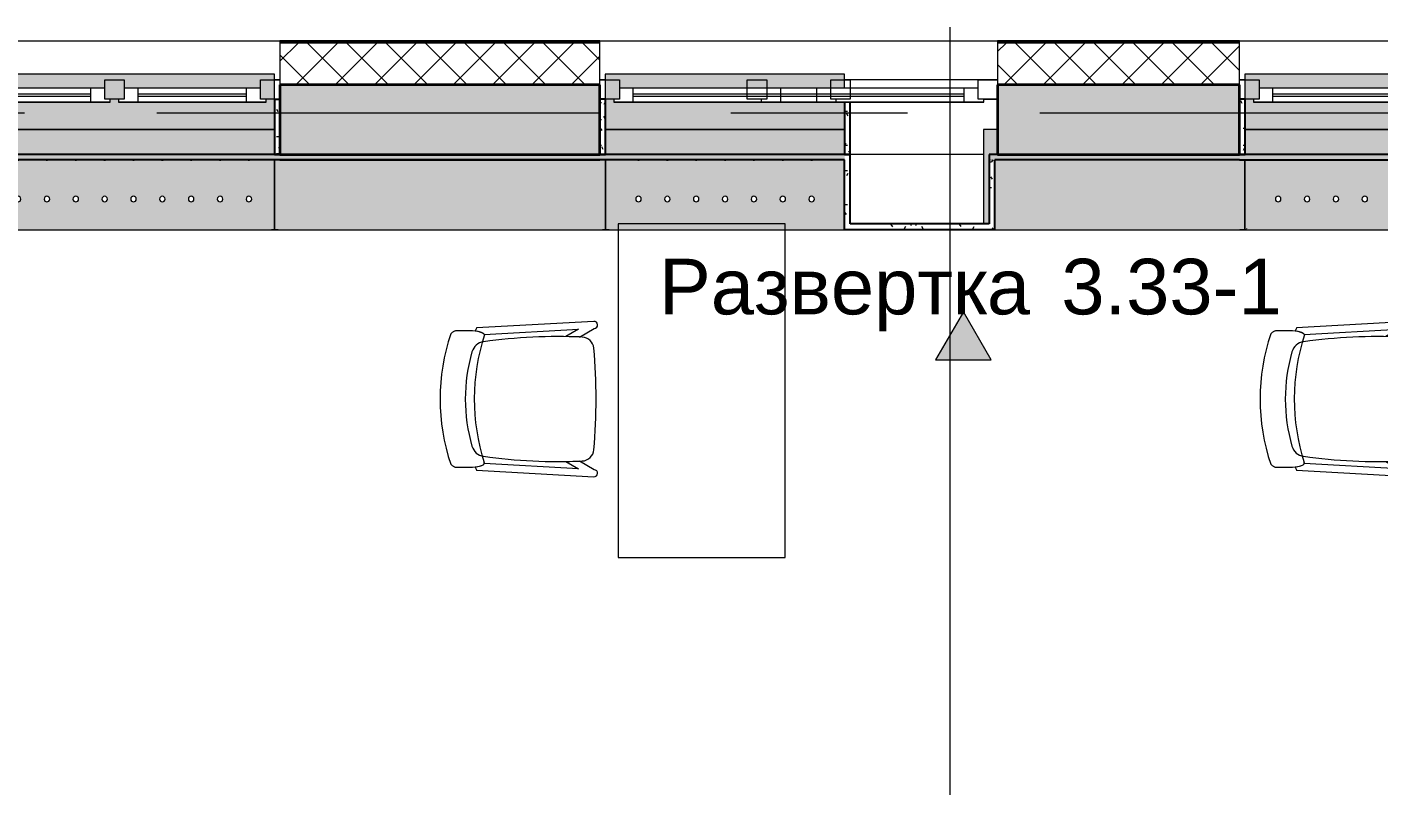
# Model space of a CAD drawing. Header units: millimetres. Extents: x 108096 to 167894, y -1987 to 21700.
# Drawn here: x 112641 to 117501, y 18879 to 21608 of the extents above; entities that cross this region are included whole.
import ezdxf

# ---------------------------------------------------------------- set-up
doc = ezdxf.new("R2010")
doc.units = ezdxf.units.MM
doc.linetypes.add('Осевая', pattern=[3175, 635, -476.25, 1587.5, -476.25])
for name, color, linetype, lineweight in [('A-GLAZ', 7, 'Continuous', 9), ('A-GLAZ-1', 7, 'Continuous', 13), ('A-WALL', 7, 'Continuous', 9), ('G-ANNO-SYMB', 7, 'Continuous', 9), ('I-FURN', 7, 'Continuous', 9), ('I-WALL', 7, 'Continuous', 9), ('Знаки', 7, 'Continuous', 9), ('Оси', 7, 'Continuous', 9), ('Оси-2', 7, 'Осевая', 9)]:
    doc.layers.add(name, color=color, linetype=linetype, lineweight=lineweight)
for name, color, linetype, lineweight, true_color in [('A-WALL-1', 7, 'Continuous', 25, 0x3c3c3c), ('A-WALL-2', 7, 'Continuous', 35, 0x3c3c3c), ('A-WALL-3', 7, 'Continuous', 13, 0x3c3c3c), ('A-WALL-FNSH-1', 7, 'Continuous', 13, 0x3c3c3c), ('A-WALL-FNSH-2', 7, 'Continuous', 9, 0x3c3c3c), ('I-FURN-1', 7, 'Continuous', 9, 0xf0f0f0), ('I-FURN-2', 7, 'Continuous', 9, 0xaaaaaa)]:
    doc.layers.add(name, color=color, linetype=linetype, lineweight=lineweight, true_color=true_color)
doc.styles.add('Arial_1', font='arial.ttf', dxfattribs={"height": 200})
pattern_1 = [(0, (0, 0), (121.92, 30.48), [10.058, -81.382, 10.058, -81.382, -487.68]), (0, (0, 0), (121.92, 30.48), [-182.88, 10.058, -172.822, 10.058, -81.382, -213.36]), (0, (0, 0), (121.92, 30.48), [-457.2, 10.058, -50.902, 10.058, -142.342]), (120, (45.72, 15.24), (-87.356454, 90.345817), [10.058, -81.382, 10.058, -81.382, -487.68]), (120, (45.72, 15.24), (-87.356454, 90.345817), [-182.88, 10.058, -172.822, 10.058, -81.382, -213.36]), (120, (45.72, 15.24), (-87.356454, 90.345817), [-457.2, 10.058, -50.902, 10.058, -142.342]), (240, (60.96, 76.2), (-34.563546, -120.825817), [10.058, -81.382, 10.058, -81.382, -487.68]), (240, (60.96, 76.2), (-34.563546, -120.825817), [-182.88, 10.058, -172.822, 10.058, -81.382, -213.36]), (240, (60.96, 76.2), (-34.563546, -120.825817), [-457.2, 10.058, -50.902, 10.058, -142.342])]

# ---------------------------------------------------------------- blocks, each defined once
blk = doc.blocks.new('120_Окно_СКБ_1Ст - 120_Окно_СКБ_1Ст 900х2500_h_ с форточкой-22877787-План разверток пом_3_33_ Этаж 3')
at = {"layer": 'A-GLAZ'}
for p, q in [((-431, -57), (-450, -57)), ((450, -57), (429, -57)), ((-330, -107), (330, -107)), ((330, -117), (-330, -117))]:
    blk.add_line(p, q, dxfattribs=at)
at = {"layer": 'A-GLAZ-1'}
for p, q in [((-450, -127), (-450, -57)), ((-450, -57), (-380, -57)), ((-380, -57), (-380, -127)), ((380, -87), (-380, -87)), ((-380, -87), (-380, -127)), ((-330, -137), (-330, -87)), ((330, -137), (330, -87)), ((380, -127), (380, -57)), ((380, -57), (450, -57)), ((380, -127), (380, -87)), ((450, -57), (450, -127)), ((-380, -127), (-450, -127)), ((-380, -127), (-400, -127)), ((-400, -127), (-400, -137)), ((-400, -137), (400, -137)), ((400, -137), (-400, -137)), ((450, -127), (380, -127)), ((400, -127), (380, -127)), ((400, -137), (400, -127))]:
    blk.add_line(p, q, dxfattribs=at)
blk = doc.blocks.new('120_Окно_СКБ_1Ст - 120_Окно_СКБ_1Ст 900х2500_h_ с форточкой-22876038-План разверток пом_3_33_ Этаж 3')
at = {"layer": 'A-GLAZ'}
for p, q in [((-431, -57), (-450, -57)), ((450, -57), (429, -57)), ((-330, -107), (330, -107)), ((330, -117), (-330, -117)), ((429, -127), (450, -127))]:
    blk.add_line(p, q, dxfattribs=at)
at = {"layer": 'A-GLAZ-1'}
for p, q in [((-450, -127), (-450, -57)), ((-450, -57), (-380, -57)), ((-380, -57), (-380, -127)), ((380, -87), (-380, -87)), ((-380, -87), (-380, -127)), ((-330, -137), (-330, -87)), ((330, -137), (330, -87)), ((380, -127), (380, -57)), ((380, -57), (450, -57)), ((380, -127), (380, -87)), ((450, -57), (450, -127)), ((-380, -127), (-450, -127)), ((-380, -127), (-400, -127)), ((-400, -127), (-400, -137)), ((-400, -137), (400, -137)), ((400, -137), (-400, -137)), ((450, -127), (380, -127)), ((400, -127), (380, -127)), ((400, -137), (400, -127))]:
    blk.add_line(p, q, dxfattribs=at)
blk = doc.blocks.new('120_Окно_СКБ_2Ст_Фрамуга сверху - 120_Окно_СКБ_2Ст_2300х2500_h_ ДОО-23103760-План разверток пом_3_33_ Этаж 3')
at = {"layer": 'A-GLAZ'}
for p, q in [((-1129, -57), (-1150, -57)), ((1150, -57), (1131, -57)), ((-1030, -107), (470, -107)), ((470, -117), (-1030, -117)), ((640, -107), (1030, -107)), ((1030, -117), (640, -117)), ((1131, -127), (1150, -127))]:
    blk.add_line(p, q, dxfattribs=at)
at = {"layer": 'A-GLAZ-1'}
for p, q in [((-1150, -127), (-1150, -57)), ((-1150, -57), (-1080, -57)), ((-1080, -57), (-1080, -127)), ((520, -87), (-1080, -87)), ((-1080, -87), (-1080, -127)), ((-1030, -137), (-1030, -87)), ((470, -137), (470, -87)), ((520, -127), (520, -57)), ((520, -57), (590, -57)), ((520, -127), (520, -87)), ((590, -57), (590, -127)), ((1080, -87), (590, -87)), ((590, -87), (590, -127)), ((640, -137), (640, -87)), ((1030, -137), (1030, -87)), ((1080, -127), (1080, -57)), ((1080, -57), (1150, -57)), ((1080, -127), (1080, -87)), ((1150, -57), (1150, -127)), ((-1080, -127), (-1150, -127)), ((-1080, -127), (-1100, -127)), ((-1100, -127), (-1100, -137)), ((-1100, -137), (540, -137)), ((540, -137), (-1100, -137)), ((590, -127), (520, -127)), ((540, -127), (520, -127)), ((540, -137), (540, -127)), ((590, -127), (570, -127)), ((570, -127), (570, -137)), ((570, -137), (1100, -137)), ((1100, -137), (570, -137)), ((1150, -127), (1080, -127)), ((1100, -127), (1080, -127)), ((1100, -137), (1100, -127))]:
    blk.add_line(p, q, dxfattribs=at)
blk = doc.blocks.new('Chair_1 noor 78578 - 1_4-25422005-План разверток пом_3_33_ Этаж 3')
at = {"layer": 'I-FURN'}
for p, q in [((-130.5, 405.7), (-130.5, 344.8)), ((359.1, 344.8), (359.1, 405.7)), ((-141.2, 329.7), (-165.1, -92)), ((-136.5, -37.1), (-117.3, 302)), ((345.9, 302), (365.1, -37.1)), ((393.7, -92), (369.8, 329.7)), ((-110.2, 8.6), (-136.5, -37.1)), ((365.1, -37.1), (338.8, 8.6)), ((-139.7, -93.5), (-108.8, -39.9)), ((337.4, -39.9), (368.3, -93.5))]:
    blk.add_line(p, q, dxfattribs=at)
for centre, radius, start, end in [((114.3, -271.9), 732.8, 71.3174, 108.6833), ((-37.4, 344.8), 93.1, 180, 204.9864), ((-41.4, 297.5), 50.8, 106.1735, 171.9659), ((114.3, -239.2), 609.6, 73.8265, 106.1735), ((270, 297.5), 50.8, 8.0341, 73.8265), ((266, 344.8), 93.1, 334.477, 360), ((114.3, -279.3), 660.4, 111.7, 112.7563), ((-37.4, 344.8), 93.1, 186.4785, 204.9864), ((-116, 308.2), 6.35, 204.9864, 258.4091), ((-116, 308.2), 6.35, 204.9864, 287.8276), ((114.3, -408), 746, 71.9445, 107.8276), ((1798.9, 37.7), 1909.3, 171.9659, 182.6261), ((-1570.3, 37.7), 1909.3, 357.3739, 8.0341), ((344.3, 307.4), 6.35, 281.4186, 334.477), ((344.6, 308.2), 6.35, 281.5909, 335.0136), ((266, 344.8), 93.1, 335.0136, 353.5215), ((114.3, -279.3), 660.4, 67.2437, 68.3), ((1798.9, 37.7), 1909.3, 180.8761, 182.3307), ((-1570.3, 37.7), 1909.3, 357.6693, 359.1239), ((-152.4, -92.7), 12.7, 176.75, 356.75), ((-64, -47.7), 44.5, 182.6261, 265.0912), ((114.8, 2033.8), 2133.6, 265.0912, 274.9044), ((292.6, -47.7), 44.4, 275.9396, 357.3739), ((381, -92.7), 12.7, 183.25, 3.25)]:
    blk.add_arc(centre, radius, start, end, dxfattribs=at)
for points in [[(-120.4, 422.3), (-122, 420.8), (-124.7, 417.8), (-127.8, 413.5), (-129.8, 409.4), (-130.4, 406.9), (-130.5, 405.7)], [(359.1, 405.7), (359, 406.9), (358.4, 409.4), (356.4, 413.5), (353.3, 417.8), (350.6, 420.8), (349, 422.3)]]:
    blk.add_open_spline(points, degree=3, dxfattribs=at)
blk = doc.blocks.new('Стол базовый прямоугольный - 1_2-V1-План разверток пом_3_33_ Этаж 3')
at = {"layer": 'I-FURN-1'}
for p, q in [((600, 300), (-600, 300)), ((-600, 300), (-600, -300)), ((600, -300), (600, 300)), ((-600, -300), (600, -300))]:
    blk.add_line(p, q, dxfattribs=at)
blk = doc.blocks.new('120_Окно_СКБ_1Ст - 120_Окно_СКБ_1Ст 900х2500_h_ с форточкой-V5-План разверток пом_3_33_ Этаж 3')
at = {"layer": 'A-GLAZ'}
for p, q in [((450, -57), (-101, -57)), ((-330, -107), (330, -107)), ((330, -117), (-330, -117)), ((400, -127), (450, -127))]:
    blk.add_line(p, q, dxfattribs=at)
at = {"layer": 'A-GLAZ-1'}
for p, q in [((-450, -127), (-450, -57)), ((-450, -57), (-380, -57)), ((-380, -57), (-380, -127)), ((380, -87), (-380, -87)), ((-380, -87), (-380, -127)), ((-330, -137), (-330, -87)), ((330, -137), (330, -87)), ((380, -127), (380, -57)), ((380, -57), (450, -57)), ((380, -127), (380, -87)), ((450, -57), (450, -127)), ((-380, -127), (-450, -127)), ((-380, -127), (-400, -127)), ((-400, -127), (-400, -137)), ((-400, -137), (400, -137)), ((400, -137), (-400, -137)), ((450, -127), (380, -127)), ((400, -127), (380, -127)), ((400, -137), (400, -127))]:
    blk.add_line(p, q, dxfattribs=at)
blk = doc.blocks.new('Зашивка радиатора_ с перфорацией М7_1 - Зашивка радиатора_ с перфорацией М7_1-31137119-План разверток пом_3_33_ Этаж 3')
at = {"layer": 'Знаки'}
h = blk.add_hatch(color=256, dxfattribs=at)
h.paths.add_polyline_path([(-370, 180), (1889, 180), (1890, 380), (-370, 380), (-370, 279)])
h.paths.add_polyline_path([(295.8, 279), (-341, 279), (-341, 289), (-321, 289), (-321, 329), (1279, 329), (1279, 289), (1299, 289), (1299, 279), (463.7, 279)])
h.paths.add_polyline_path([(1471, 279), (1329, 279), (1329, 289), (1349, 289), (1349, 329), (1839, 329), (1839, 289), (1859, 289), (1859, 279), (1638.9, 279)])
h = blk.add_hatch(color=256, dxfattribs=at)
h.paths.add_polyline_path([(-370, -179.9), (1890, -179.9), (1890, 71), (-370, 71), (-370, -154.6)])
h.paths.add_polyline_path([(863.7, -79.6), (858.8, -78.3), (855.1, -74.6), (853.8, -69.6), (855.1, -64.6), (858.8, -61), (863.7, -59.6), (868.8, -61), (872.4, -64.6), (873.8, -69.6), (872.4, -74.6), (868.8, -78.3), (866.3, -79.3)])
h.paths.add_polyline_path([(967.5, -79.6), (962.5, -78.3), (958.8, -74.6), (957.5, -69.6), (958.8, -64.6), (962.5, -61), (967.5, -59.6), (972.5, -61), (976.2, -64.6), (977.5, -69.6), (976.2, -74.6), (972.5, -78.3), (970.1, -79.3)])
h.paths.add_polyline_path([(241.3, -79.6), (236.3, -78.3), (232.6, -74.6), (231.3, -69.6), (232.6, -64.6), (236.3, -61), (241.3, -59.6), (246.3, -61), (249.9, -64.6), (251.3, -69.6), (249.9, -74.6), (246.3, -78.3), (243.8, -79.3)])
h.paths.add_polyline_path([(760, -79.6), (755, -78.3), (751.3, -74.6), (750, -69.6), (751.3, -64.6), (755, -61), (760, -59.6), (765, -61), (768.7, -64.6), (770, -69.6), (768.7, -74.6), (765, -78.3), (762.6, -79.3)])
h.paths.add_polyline_path([(33.8, -79.6), (28.8, -78.3), (25.1, -74.6), (23.8, -69.6), (25.1, -64.6), (28.8, -61), (33.8, -59.6), (38.8, -61), (42.4, -64.6), (43.8, -69.6), (42.4, -74.6), (38.8, -78.3), (36.3, -79.3)])
h.paths.add_polyline_path([(1486.2, -79.6), (1481.3, -78.3), (1477.6, -74.6), (1476.3, -69.6), (1477.6, -64.6), (1481.3, -61), (1486.2, -59.6), (1491.3, -61), (1494.9, -64.6), (1496.3, -69.6), (1494.9, -74.6), (1491.3, -78.3), (1488.8, -79.3)])
h.paths.add_polyline_path([(-173.7, -79.6), (-178.7, -78.3), (-182.4, -74.6), (-183.7, -69.6), (-182.4, -64.6), (-178.7, -61), (-173.7, -59.6), (-168.7, -61), (-165.1, -64.6), (-163.7, -69.6), (-165.1, -74.6), (-168.7, -78.3), (-171.2, -79.3)])
h.paths.add_polyline_path([(1175, -79.6), (1170, -78.3), (1166.3, -74.6), (1165, -69.6), (1166.3, -64.6), (1170, -61), (1175, -59.6), (1180, -61), (1183.7, -64.6), (1185, -69.6), (1183.7, -74.6), (1180, -78.3), (1177.2, -79.4)])
h.paths.add_polyline_path([(1071.2, -79.6), (1066.3, -78.3), (1062.6, -74.6), (1061.3, -69.6), (1062.6, -64.6), (1066.3, -61), (1071.2, -59.6), (1076.3, -61), (1079.9, -64.6), (1081.3, -69.6), (1079.9, -74.6), (1076.3, -78.3), (1073.8, -79.3)])
h.paths.add_polyline_path([(656.2, -79.6), (651.3, -78.3), (647.6, -74.6), (646.3, -69.6), (647.6, -64.6), (651.3, -61), (656.2, -59.6), (661.3, -61), (664.9, -64.6), (666.3, -69.6), (664.9, -74.6), (661.3, -78.3), (658.8, -79.3)])
h.paths.add_polyline_path([(1382.5, -79.6), (1377.5, -78.3), (1373.8, -74.6), (1372.5, -69.6), (1373.8, -64.6), (1377.5, -61), (1382.5, -59.6), (1387.5, -61), (1391.2, -64.6), (1392.5, -69.6), (1391.2, -74.6), (1387.1, -78.5), (1385.1, -79.3)])
h.paths.add_polyline_path([(345, -79.6), (340, -78.3), (336.3, -74.6), (335, -69.6), (336.3, -64.6), (340, -61), (345, -59.6), (350, -61), (353.7, -64.6), (355, -69.6), (353.7, -74.6), (350, -78.3), (347.6, -79.3)])
h.paths.add_polyline_path([(1693.8, -79.6), (1688.8, -78.3), (1685.1, -74.6), (1683.8, -69.6), (1685.1, -64.6), (1688.8, -61), (1693.8, -59.6), (1698.8, -61), (1702.4, -64.6), (1703.8, -69.6), (1702.4, -74.6), (1698.8, -78.3), (1696.3, -79.3)])
h.paths.add_polyline_path([(1590, -79.6), (1585, -78.3), (1581.3, -74.6), (1580, -69.6), (1581.3, -64.6), (1585, -61), (1590, -59.6), (1595, -61), (1598.7, -64.6), (1600, -69.6), (1598.7, -74.6), (1595, -78.3), (1592.6, -79.3)])
h.paths.add_polyline_path([(-70, -79.6), (-75, -78.3), (-78.7, -74.6), (-80, -69.6), (-78.7, -64.6), (-75, -61), (-70, -59.6), (-65, -61), (-61.3, -64.6), (-60, -69.6), (-61.3, -74.6), (-65, -78.3), (-67.4, -79.3)])
h.paths.add_polyline_path([(137.5, -79.6), (132.5, -78.3), (128.8, -74.6), (127.5, -69.6), (128.8, -64.6), (132.5, -61), (137.5, -59.6), (142.5, -61), (146.2, -64.6), (147.5, -69.6), (146.2, -74.6), (142.5, -78.3), (140.1, -79.3)])
h.paths.add_polyline_path([(448.8, -79.6), (443.8, -78.3), (440.1, -74.6), (438.8, -69.6), (440.1, -64.6), (443.8, -61), (448.8, -59.6), (453.8, -61), (457.4, -64.6), (458.8, -69.6), (457.4, -74.6), (453.8, -78.3), (451.3, -79.3)])
h.paths.add_polyline_path([(1278.8, -79.6), (1273.8, -78.3), (1270.1, -74.6), (1268.8, -69.6), (1270.1, -64.6), (1273.8, -61), (1278.8, -59.6), (1283.8, -61), (1287.4, -64.6), (1288.8, -69.6), (1287.4, -74.6), (1283.8, -78.3), (1281.3, -79.3)])
h.paths.add_polyline_path([(-277.5, -79.6), (-282.5, -78.3), (-286.2, -74.6), (-287.5, -69.6), (-286.2, -64.6), (-282.5, -61), (-277.5, -59.6), (-272.5, -61), (-268.8, -64.6), (-267.5, -69.6), (-268.8, -74.6), (-272.5, -78.3), (-274.9, -79.3)])
h.paths.add_polyline_path([(1797.5, -79.6), (1792.5, -78.3), (1788.8, -74.6), (1787.5, -69.6), (1788.8, -64.6), (1792.5, -61), (1797.5, -59.6), (1802.5, -61), (1806.2, -64.6), (1807.5, -69.6), (1806.2, -74.6), (1802.5, -78.3), (1800.1, -79.3)])
h.paths.add_polyline_path([(552.5, -79.6), (547.5, -78.3), (543.8, -74.6), (542.5, -69.6), (543.8, -64.6), (547.6, -60.9), (552.5, -59.6), (557.5, -61), (561.2, -64.6), (562.5, -69.6), (561.2, -74.6), (557.5, -78.3), (555.1, -79.3)])
h.paths.add_polyline_path([(799.5, 91), (1889, 91), (1889, 180), (-370, 180), (-370, 91), (768.1, 91)])
for p, q in [((1890, 380), (-370, 380)), ((-370, 380), (-370, 180)), ((1890, 288.8), (1890, 380)), ((-370, 180), (1889, 180)), ((1889, 180), (-370, 180)), ((-370, 180), (-370, 91)), ((-370, 71), (-370, -179.9)), ((1890, -179.9), (1890, 71)), ((-370, -179.9), (1890, -179.9))]:
    blk.add_line(p, q, dxfattribs=at)
for centre, start, end in [((-277.5, 80.4), 255, 285), ((-173.7, 80.4), 255, 285), ((-70, 80.4), 255, 285), ((33.8, 80.4), 255, 285), ((137.5, 80.4), 255, 285), ((241.3, 80.4), 255, 285), ((345, 80.4), 255, 285), ((448.8, 80.4), 255, 285), ((552.5, 80.4), 255, 285), ((656.2, 80.4), 255, 285), ((760, 80.4), 255, 285), ((863.7, 80.4), 255, 285), ((967.5, 80.4), 255, 285), ((1071.2, 80.4), 255, 285), ((1175, 80.4), 255, 285), ((1278.8, 80.4), 255, 285), ((1382.5, 80.4), 255, 285), ((1486.2, 80.4), 255, 285), ((1590, 80.4), 255, 285), ((1693.8, 80.4), 255, 285), ((1797.5, 80.4), 255, 285), ((-277.5, -69.6), 0, 180), ((-277.5, -69.6), 180, 0), ((-173.7, -69.6), 0, 180), ((-173.7, -69.6), 180, 0), ((-70, -69.6), 0, 180), ((-70, -69.6), 180, 0), ((33.8, -69.6), 0, 180), ((33.8, -69.6), 180, 0), ((137.5, -69.6), 0, 180), ((137.5, -69.6), 180, 0), ((241.3, -69.6), 0, 180), ((241.3, -69.6), 180, 0), ((345, -69.6), 0, 180), ((345, -69.6), 180, 0), ((448.8, -69.6), 0, 180), ((448.8, -69.6), 180, 0), ((552.5, -69.6), 0, 180), ((552.5, -69.6), 180, 0), ((656.2, -69.6), 0, 180), ((656.2, -69.6), 180, 0), ((760, -69.6), 0, 180), ((760, -69.6), 180, 0), ((863.7, -69.6), 0, 180), ((863.7, -69.6), 180, 0), ((967.5, -69.6), 0, 180), ((967.5, -69.6), 180, 0), ((1071.2, -69.6), 0, 180), ((1071.2, -69.6), 180, 0), ((1175, -69.6), 0, 180), ((1175, -69.6), 180, 0), ((1278.8, -69.6), 0, 180), ((1278.8, -69.6), 180, 0), ((1382.5, -69.6), 0, 180), ((1382.5, -69.6), 180, 0), ((1486.2, -69.6), 0, 180), ((1486.2, -69.6), 180, 0), ((1590, -69.6), 0, 180), ((1590, -69.6), 180, 0), ((1693.8, -69.6), 0, 180), ((1693.8, -69.6), 180, 0), ((1797.5, -69.6), 0, 180), ((1797.5, -69.6), 180, 0)]:
    blk.add_arc(centre, 10, start, end, dxfattribs=at)
blk = doc.blocks.new('Зашивка радиатора_ с перфорацией М1_1 - Зашивка радиатора_ с перфорацией М1_1-31131234-План разверток пом_3_33_ Этаж 3')
at = {"layer": 'Знаки'}
blk.add_hatch(color=256, dxfattribs=at).paths.add_polyline_path([(-22.7, 180), (430, 180), (430, 279), (-399, 279), (-399, 289), (-379, 289), (-379, 329), (430, 329), (430, 380), (-430, 380), (-429, 180), (-190.6, 180)])
h = blk.add_hatch(color=256, dxfattribs=at)
h.paths.add_polyline_path([(-383.5, -179.9), (430.2, -179.9), (430, 71), (-430, 71), (-430, -179.9)])
h.paths.add_polyline_path([(312.2, -79.6), (307.3, -78.3), (303.6, -74.6), (302.3, -69.6), (303.6, -64.6), (307.3, -61), (313.1, -59.8), (317.3, -61), (320.9, -64.6), (322.3, -69.6), (320.9, -74.6), (317.3, -78.3), (313.1, -79.5)])
h.paths.add_polyline_path([(104.7, -79.6), (99.8, -78.3), (96.1, -74.6), (94.8, -69.6), (96.1, -64.6), (99.8, -61), (104.7, -59.6), (109.8, -61), (113.4, -64.6), (114.8, -69.6), (113.4, -74.6), (109.8, -78.3), (107.3, -79.3)])
h.paths.add_polyline_path([(-310.3, -79.6), (-315.2, -78.3), (-318.9, -74.6), (-320.2, -69.6), (-318.9, -64.6), (-315.2, -61), (-310.3, -59.6), (-305.2, -61), (-301.6, -64.6), (-300.2, -69.6), (-301.6, -74.6), (-305.2, -78.3), (-307.7, -79.3)])
h.paths.add_polyline_path([(-206.5, -79.6), (-211.5, -78.3), (-215.2, -74.6), (-216.5, -69.6), (-215.2, -64.6), (-211.5, -61), (-206.5, -59.6), (-201.5, -61), (-197.8, -64.6), (-196.5, -69.6), (-197.8, -74.6), (-201.5, -78.3), (-203.9, -79.3)])
h.paths.add_polyline_path([(208.5, -79.6), (203.5, -78.3), (199.8, -74.6), (198.5, -69.6), (199.8, -64.6), (203.5, -61), (208.5, -59.6), (213.5, -61), (217.2, -64.6), (218.5, -69.6), (217.2, -74.6), (213.5, -78.3), (211.1, -79.3)])
h.paths.add_polyline_path([(1, -79.6), (-4, -78.3), (-7.7, -74.6), (-9, -69.6), (-7.7, -64.6), (-4, -61), (1, -59.6), (6, -61), (9.7, -64.6), (11, -69.6), (9.7, -74.6), (6, -78.3), (3.6, -79.3)])
h.paths.add_polyline_path([(-102.8, -79.6), (-107.7, -78.3), (-111.4, -74.6), (-112.7, -69.6), (-111.4, -64.6), (-107.7, -61), (-102.8, -59.6), (-97.7, -61), (-94.1, -64.6), (-92.7, -69.6), (-94.1, -74.6), (-97.7, -78.3), (-100.2, -79.3)])
h.paths.add_polyline_path([(213.5, 91), (430.2, 91), (430.2, 180), (-429, 179.1), (-429, 91), (210.1, 91)])
for p, q in [((430, 380), (-430, 380)), ((-430, 380), (-430, 289)), ((430, 329), (430, 380)), ((430, 180), (430, 279)), ((-429, 180), (430, 180)), ((430.2, 180), (-429, 180)), ((430.2, 91), (430.2, 180)), ((-430, 71), (-430, -179.9)), ((430.2, -179.9), (430.2, 71)), ((-430, -179.9), (-383.5, -179.9)), ((-383.5, -179.9), (216.5, -179.9)), ((216.5, -179.9), (430.2, -179.9))]:
    blk.add_line(p, q, dxfattribs=at)
for centre, start, end in [((-310.3, 80.4), 255, 285), ((-206.5, 80.4), 255, 285), ((-102.8, 80.4), 255, 285), ((1, 80.4), 255, 285), ((104.7, 80.4), 255, 285), ((208.5, 80.4), 255, 285), ((312.2, 80.4), 255, 285), ((-310.3, -69.6), 0, 180), ((-310.3, -69.6), 180, 0), ((-206.5, -69.6), 0, 180), ((-206.5, -69.6), 180, 0), ((-102.8, -69.6), 0, 180), ((-102.8, -69.6), 180, 0), ((1, -69.6), 0, 180), ((1, -69.6), 180, 0), ((104.7, -69.6), 0, 180), ((104.7, -69.6), 180, 0), ((208.5, -69.6), 0, 180), ((208.5, -69.6), 180, 0), ((312.2, -69.6), 0, 180), ((312.2, -69.6), 180, 0)]:
    blk.add_arc(centre, 10, start, end, dxfattribs=at)
blk = doc.blocks.new('Зашивка радиатора_ с перфорацией М1_1 - Зашивка радиатора_ с перфорацией М1_1-V6-План разверток пом_3_33_ Этаж 3')
at = {"layer": 'Знаки'}
h = blk.add_hatch(color=256, dxfattribs=at)
h.paths.add_polyline_path([(27.9, 180), (430, 180), (430, 380), (-430, 380), (-429, 180), (-140, 180)])
h.paths.add_polyline_path([(-399, 279), (-399, 289), (-379, 289), (-379, 329), (381, 329), (381, 289), (401, 289), (401, 279), (-379, 279)])
h = blk.add_hatch(color=256, dxfattribs=at)
h.paths.add_polyline_path([(-430, -179.9), (412.2, -179.9), (412.2, 71), (-430, 71), (-430, -8.5)])
h.paths.add_polyline_path([(-206.5, -79.6), (-211.5, -78.3), (-215.2, -74.6), (-216.5, -69.6), (-215.2, -64.6), (-211.5, -61), (-206.5, -59.6), (-201.5, -61), (-197.8, -64.6), (-196.5, -69.6), (-197.8, -74.6), (-201.5, -78.3), (-203.9, -79.3)])
h.paths.add_polyline_path([(-310.3, -79.6), (-315.2, -78.3), (-318.9, -74.6), (-320.2, -69.6), (-318.9, -64.6), (-315.2, -61), (-310.3, -59.6), (-305.2, -61), (-301.6, -64.6), (-300.2, -69.6), (-301.6, -74.6), (-305.2, -78.3), (-307.9, -79.3)])
h.paths.add_polyline_path([(-102.8, -79.6), (-107.7, -78.3), (-111.4, -74.6), (-112.7, -69.6), (-111.4, -64.6), (-107.7, -61), (-102.8, -59.6), (-97.7, -61), (-94.1, -64.6), (-92.7, -69.6), (-94.1, -74.6), (-98, -78.4), (-100.2, -79.3)])
h.paths.add_polyline_path([(1, -79.6), (-4, -78.3), (-7.7, -74.6), (-9, -69.6), (-7.7, -64.6), (-4, -61), (1, -59.6), (6, -61), (9.7, -64.6), (11, -69.6), (9.7, -74.6), (6, -78.3), (3.6, -79.3)])
h.paths.add_polyline_path([(104.7, -79.6), (99.8, -78.3), (96.1, -74.6), (94.8, -69.6), (96.1, -64.6), (99.8, -61), (104.7, -59.6), (109.8, -61), (113.4, -64.6), (114.8, -69.6), (113.4, -74.6), (109.8, -78.3), (107.3, -79.3)])
h.paths.add_polyline_path([(312.2, -79.6), (307.3, -78.3), (303.6, -74.6), (302.3, -69.6), (303.6, -64.6), (307.3, -61), (312.2, -59.6), (317.3, -61), (320.9, -64.6), (322.3, -69.6), (320.9, -74.6), (317.3, -78.3), (314.8, -79.3)])
h.paths.add_polyline_path([(208.5, -79.6), (203.5, -78.3), (199.8, -74.6), (198.5, -69.6), (199.8, -64.6), (203.5, -61), (208.5, -59.6), (213.5, -61), (217.2, -64.6), (218.5, -69.6), (217.2, -74.6), (213.5, -78.3), (211.1, -79.3)])
h.paths.add_polyline_path([(-98, 91), (412.2, 91), (412.2, 159.9), (430.2, 159.9), (430.2, 180), (-429, 179.1), (-429, 91), (-105.1, 91)])
for p, q in [((430, 380), (-430, 380)), ((-430, 380), (-430, 289)), ((430, 180), (430, 380)), ((-429, 180), (430, 180)), ((430.2, 180), (-429, 180)), ((-430, 71.1), (-430, -179.9)), ((-430, -179.9), (264.6, -179.9)), ((264.6, -179.9), (412.2, -179.9))]:
    blk.add_line(p, q, dxfattribs=at)
for centre, start, end in [((-310.3, 80.4), 255, 285), ((-206.5, 80.4), 255, 285), ((-102.8, 80.4), 255, 285), ((1, 80.4), 255, 285), ((104.7, 80.4), 255, 285), ((208.5, 80.4), 255, 285), ((312.2, 80.4), 255, 285), ((-310.3, -69.6), 0, 180), ((-310.3, -69.6), 180, 0), ((-206.5, -69.6), 0, 180), ((-206.5, -69.6), 180, 0), ((-102.8, -69.6), 0, 180), ((-102.8, -69.6), 180, 0), ((1, -69.6), 0, 180), ((1, -69.6), 180, 0), ((104.7, -69.6), 0, 180), ((104.7, -69.6), 180, 0), ((208.5, -69.6), 0, 180), ((208.5, -69.6), 180, 0), ((312.2, -69.6), 0, 180), ((312.2, -69.6), 180, 0)]:
    blk.add_arc(centre, 10, start, end, dxfattribs=at)
blk = doc.blocks.new('Зашивка без перфорации М3_2_1 - М3_2_2-31135864-План разверток пом_3_33_ Этаж 3')
at = {"layer": 'Знаки'}
blk.add_hatch(color=256, dxfattribs=at).paths.add_polyline_path([(158.4, -179.9), (760.2, -179.9), (760.2, 71), (-430, 71), (-430, -179.9)])
for p, q in [((760.2, 91), (760.2, 180)), ((-430, 71), (-430, -179.9)), ((760.2, -179.9), (760.2, 71)), ((-430, -179.9), (760.2, -179.9))]:
    blk.add_line(p, q, dxfattribs=at)
blk = doc.blocks.new('Зашивка без перфорации М3_2_1 - М3_2_3-31137425-План разверток пом_3_33_ Этаж 3')
at = {"layer": 'Знаки'}
h = blk.add_hatch(color=256, dxfattribs=at)
h.paths.add_polyline_path([(-389, -179.9), (510.2, -179.9), (510.2, 71), (-389, 70), (-389, -179), (-409, -179.9)])
h.paths.add_polyline_path([(-430, -159), (-409, -159), (-409, 91), (-379, 91), (-379, 180), (-430, 180), (-430, -8.5)])
for p, q in [((-379, 180), (-430, 180)), ((-430, 180), (-430, -159)), ((510.2, -179.9), (510.2, 71.1)), ((-430, -179.9), (510.2, -179.9))]:
    blk.add_line(p, q, dxfattribs=at)
blk = doc.blocks.new('Зашивка_ опоясывающая панель - Зашивка_ опоясывающая панель Т2_1-31135794-План разверток пом_3_33_ Этаж 3')
at = {"layer": 'Знаки'}
blk.add_line((-430, 180), (-406, 180), dxfattribs=at)
blk = doc.blocks.new('Зашивка_ опоясывающая панель - Зашивка_ опоясывающая панель Т2_1-V8-План разверток пом_3_33_ Этаж 3')
at = {"layer": 'Знаки'}
for p, q in [((-430, 180), (-406, 180)), ((-430, 173.8), (-430, 175))]:
    blk.add_line(p, q, dxfattribs=at)
blk = doc.blocks.new('Фасад - Марка фасада_Указатель-25386507-План разверток пом_3_33_ Этаж 3')
at = {"layer": 'G-ANNO-SYMB'}
blk.add_hatch(color=256, dxfattribs=at).paths.add_polyline_path([(-1, 0), (0, 1.732), (1, 0), (0, 0)])
for p, q in [((0, 1.732), (-1, 0)), ((1, 0), (0, 1.732)), ((-1, 0), (0, 0)), ((0, 0), (1, 0))]:
    blk.add_line(p, q, dxfattribs=at)

msp = doc.modelspace()

# ---------------------------------------------------------------- hatches: boundary and pattern name
at = {"layer": 'A-WALL'}
h = msp.add_hatch(dxfattribs=at)
h.set_pattern_fill('FP_3', color=256, style=0, pattern_type=2)
h.set_pattern_definition([(45, (0, 0), (-70.71068, 70.71068), []), (135, (0, 0), (-70.71068, -70.71068), [])])
h.paths.add_polyline_path([(121040, 21400), (121506.8, 21400), (121506.8, 21550), (120150.2, 21550), (120150.2, 21400), (120163.7, 21400)])
h.paths.add_polyline_path([(117900.4, 21400), (119250.2, 21400), (119250.2, 21550), (117900.4, 21550)])
h.paths.add_polyline_path([(116805.7, 21400), (117000.4, 21400), (117000.4, 21550), (116130.4, 21550), (116130.4, 21400), (116134.2, 21400)])
h.paths.add_polyline_path([(114700.4, 21400), (114700.4, 21550), (113550, 21550), (113550, 21400), (114119.4, 21400)])
h.paths.add_polyline_path([(111250, 21400), (111250, 21550), (110761.5, 21550), (110761.5, 21400), (111097.3, 21400)])
at = {"layer": 'I-WALL'}
h = msp.add_hatch(dxfattribs=at)
h.set_pattern_fill('FP_2', color=256, style=0, pattern_type=2)
h.set_pattern_definition([(45, (0, 0), (-57.024626, 57.024626), []), (45, (57.025, 0), (-57.024626, 57.024626), [100.806, -20.161, 3.353, -16.808])])
h.paths.add_polyline_path([(120150.2, 21150), (121040, 21150), (121040, 21400), (120150.2, 21400), (120150.2, 21196.7)])
h.paths.add_polyline_path([(119250.2, 21150), (119250.2, 21400), (117900.4, 21400), (117900.4, 21150), (119156.3, 21150)])
h.paths.add_polyline_path([(117000.4, 21150), (117000.4, 21400), (116130.4, 21400), (116130.4, 21150), (116805.7, 21150)])
h.paths.add_polyline_path([(113550, 21150), (114700.4, 21150), (114700.4, 21400), (113550, 21400)])
h.paths.add_polyline_path([(110850, 21150), (111250, 21150), (111250, 21400), (110761.5, 21400), (110761.5, 21150)])
h = msp.add_hatch(dxfattribs=at)
h.set_pattern_fill('FP_8', color=256, style=0, pattern_type=2)
h.set_pattern_definition(pattern_1)
h.paths.add_polyline_path([(113550, 21150), (113550, 21347.8), (113530, 21347.8), (113530, 21150)])
h = msp.add_hatch(dxfattribs=at)
h.set_pattern_fill('FP_8', color=256, style=0, pattern_type=2)
h.set_pattern_definition(pattern_1)
h.paths.add_polyline_path([(114720.4, 21150), (114720.4, 21348), (114700.4, 21348), (114700.4, 21150)])
h = msp.add_hatch(dxfattribs=at)
h.set_pattern_fill('FP_8', color=256, style=0, pattern_type=2)
h.set_pattern_definition(pattern_1)
h.paths.add_polyline_path([(117020.4, 21150), (117020.4, 21348), (117000.4, 21348), (117000.4, 21150)])
h = msp.add_hatch(dxfattribs=at)
h.set_pattern_fill('FP_8', color=256, style=0, pattern_type=2)
h.set_pattern_definition(pattern_1)
h.paths.add_polyline_path([(115600.4, 21150), (115600.4, 21338), (115580.4, 21338), (115580.4, 21150)])
h = msp.add_hatch(dxfattribs=at)
h.set_pattern_fill('FP_8', color=256, style=0, pattern_type=2)
h.set_pattern_definition(pattern_1)
h.paths.add_polyline_path([(115580.4, 21130), (115580.4, 21150), (111070, 21150), (111070, 21130), (115579.4, 21130)])
h = msp.add_hatch(dxfattribs=at)
h.set_pattern_fill('FP_8', color=256, style=0, pattern_type=2)
h.set_pattern_definition(pattern_1)
h.paths.add_polyline_path([(115580.4, 20900), (115600.4, 20900), (115600.4, 21150), (115580.4, 21150), (115580.4, 21050.5)])
h = msp.add_hatch(dxfattribs=at)
h.set_pattern_fill('FP_8', color=256, style=0, pattern_type=2)
h.set_pattern_definition(pattern_1)
h.paths.add_polyline_path([(120130.2, 21130), (120130.2, 21150), (116100.4, 21150), (116100.4, 21130), (120129.2, 21130)])
h = msp.add_hatch(dxfattribs=at)
h.set_pattern_fill('FP_8', color=256, style=0, pattern_type=2)
h.set_pattern_definition(pattern_1)
h.paths.add_polyline_path([(116100.4, 20880), (116120.4, 20880), (116120.4, 21130), (116100.4, 21130), (116100.4, 20900)])
h = msp.add_hatch(dxfattribs=at)
h.set_pattern_fill('FP_8', color=256, style=0, pattern_type=2)
h.set_pattern_definition(pattern_1)
h.paths.add_polyline_path([(116100.4, 20880), (116100.4, 20900), (115580.4, 20900), (115580.4, 20880)])

# ---------------------------------------------------------------- linework, layer by layer
at = {"layer": 'A-WALL'}
for p, q in [((111250, 21558), (113550, 21558)), ((114700.4, 21550), (113550, 21550)), ((114700.4, 21558), (116130.4, 21558)), ((117000.4, 21550), (116130.4, 21550)), ((117000.4, 21558), (117900.4, 21558))]:
    msp.add_line(p, q, dxfattribs=at)
at = {"layer": 'A-WALL-1'}
for p, q in [((113550, 21347.8), (113530, 21347.8)), ((113530, 21347.8), (113530, 21150)), ((113550, 21150), (113550, 21347.8)), ((114720.4, 21348), (114700.4, 21348)), ((114720.4, 21150), (114720.4, 21348)), ((117020.4, 21348), (117000.4, 21348)), ((117020.4, 21150), (117020.4, 21348)), ((115580.4, 21338), (115580.4, 21150)), ((115600.4, 21150), (115600.4, 21338)), ((115600.4, 21150), (111250, 21150)), ((113530, 21150), (113550, 21150)), ((114700.4, 21150), (114700.4, 21150)), ((114700.4, 21150), (114720.4, 21150)), ((115580.4, 21150), (115600.4, 21150)), ((115600.4, 20900), (115600.4, 21150)), ((120150.2, 21150), (116100.4, 21150)), ((116100.4, 21150), (116100.4, 20900)), ((117000.4, 21150), (117000.4, 21150)), ((117000.4, 21150), (117020.4, 21150)), ((115580.4, 21130), (111070, 21130)), ((115580.4, 20880), (115580.4, 21130)), ((116120.4, 20880), (116120.4, 21130)), ((117000.4, 21130), (116120.4, 21130)), ((117000.4, 21130), (120130.2, 21130)), ((115580.4, 20880), (116120.4, 20880)), ((116100.4, 20900), (115600.4, 20900))]:
    msp.add_line(p, q, dxfattribs=at)
at = {"layer": 'A-WALL-2'}
for p, q in [((113550, 21400), (113550, 21150)), ((114700.4, 21400), (113550, 21400)), ((114700.4, 21150), (114700.4, 21400)), ((116130.4, 21400), (116130.4, 21150)), ((117000.4, 21400), (116130.4, 21400)), ((117000.4, 21150), (117000.4, 21400)), ((113550, 21150), (114700.4, 21150)), ((116130.4, 21150), (117000.4, 21150))]:
    msp.add_line(p, q, dxfattribs=at)
at = {"layer": 'A-WALL-3'}
for p, q in [((113550, 21550), (113550, 21400)), ((114700.4, 21400), (114700.4, 21550)), ((116130.4, 21550), (116130.4, 21400)), ((117000.4, 21400), (117000.4, 21550))]:
    msp.add_line(p, q, dxfattribs=at)
at = {"layer": 'A-WALL-FNSH-1'}
for p, q in [((113550, 21553), (113550, 21550)), ((114700.4, 21553), (113550, 21553)), ((114700.4, 21550), (114700.4, 21553)), ((116130.4, 21553), (116130.4, 21550)), ((117000.4, 21553), (116130.4, 21553)), ((117000.4, 21550), (117000.4, 21553)), ((113530, 21347.8), (113529, 21347.8)), ((113529, 21347.8), (113529, 21150)), ((114721.4, 21348), (114720.4, 21348)), ((114721.4, 21150), (114721.4, 21348)), ((117021.4, 21348), (117020.4, 21348)), ((117021.4, 21150), (117021.4, 21348)), ((115579.4, 21338), (115579.4, 21150)), ((113529, 21150), (113530, 21150)), ((114720.4, 21150), (114721.4, 21150)), ((115579.4, 21150), (115580.4, 21150)), ((117020.4, 21150), (117021.4, 21150)), ((113550, 21130), (113550, 21129)), ((113550, 21129), (114700.4, 21129)), ((114700.4, 21129), (114700.4, 21130)), ((115579.4, 21130), (115579.4, 20879)), ((117000.4, 21129), (116120.4, 21129)), ((116121.4, 20879), (116121.4, 21129)), ((117000.4, 21129), (117000.4, 21130)), ((115579.4, 20879), (116121.4, 20879))]:
    msp.add_line(p, q, dxfattribs=at)
at = {"layer": 'A-WALL-FNSH-2'}
for p, q in [((114700.4, 21558), (113550, 21558)), ((113550, 21558), (113550, 21553)), ((114700.4, 21553), (114700.4, 21558)), ((117000.4, 21558), (116130.4, 21558)), ((116130.4, 21558), (116130.4, 21553)), ((117000.4, 21553), (117000.4, 21558))]:
    msp.add_line(p, q, dxfattribs=at)
at = {"layer": 'I-WALL'}
msp.add_line((116079.4, 21150), (115600.4, 21150), dxfattribs=at)
at = {"layer": 'Оси'}
msp.add_line((115960, 19108), (115960, 21608), dxfattribs=at)
at = {"layer": 'Оси-2'}
for p, q in [((111996.1, 21300), (118951, 21300)), ((115960, 13554.2), (115960, 19108))]:
    msp.add_line(p, q, dxfattribs=at)

# ---------------------------------------------------------------- block references
at = {"layer": 'A-GLAZ'}
for name, p in [('120_Окно_СКБ_2Ст_Фрамуга сверху - 120_Окно_СКБ_2Ст_2300х2500_h_ ДОО-23103760-План разверток пом_3_33_ Этаж 3', (112400, 21475)), ('120_Окно_СКБ_1Ст - 120_Окно_СКБ_1Ст 900х2500_h_ с форточкой-22877787-План разверток пом_3_33_ Этаж 3', (115150.4, 21475)), ('120_Окно_СКБ_1Ст - 120_Окно_СКБ_1Ст 900х2500_h_ с форточкой-V5-План разверток пом_3_33_ Этаж 3', (115680.4, 21475)), ('120_Окно_СКБ_1Ст - 120_Окно_СКБ_1Ст 900х2500_h_ с форточкой-22876038-План разверток пом_3_33_ Этаж 3', (117450.4, 21475))]:
    msp.add_blockref(name, p, dxfattribs=at)
at = {"layer": 'G-ANNO-SYMB', "xscale": 99.99999999999993, "yscale": 99.99999999999993, "zscale": 99.99999999999993}
msp.add_blockref('Фасад - Марка фасада_Указатель-25386507-План разверток пом_3_33_ Этаж 3', (116007.5, 20410.8), dxfattribs=at)
at = {"layer": 'I-FURN-1', "rotation": 90}
msp.add_blockref('Стол базовый прямоугольный - 1_2-V1-План разверток пом_3_33_ Этаж 3', (115066, 20300.2), dxfattribs=at)
at = {"layer": 'I-FURN-2', "rotation": 90.00000000000038}
for p in [(114586.8, 20155.9), (117534.9, 20155.9)]:
    msp.add_blockref('Chair_1 noor 78578 - 1_4-25422005-План разверток пом_3_33_ Этаж 3', p, dxfattribs=at)
at = {"layer": 'Знаки'}
for name, p in [('Зашивка радиатора_ с перфорацией М7_1 - Зашивка радиатора_ с перфорацией М7_1-31137119-План разверток пом_3_33_ Этаж 3', (111641, 21059)), ('Зашивка радиатора_ с перфорацией М1_1 - Зашивка радиатора_ с перфорацией М1_1-31131234-План разверток пом_3_33_ Этаж 3', (115149.4, 21059)), ('Зашивка радиатора_ с перфорацией М1_1 - Зашивка радиатора_ с перфорацией М1_1-V6-План разверток пом_3_33_ Этаж 3', (117449.4, 21059)), ('Зашивка без перфорации М3_2_1 - М3_2_2-31135864-План разверток пом_3_33_ Этаж 3', (113961, 21059)), ('Зашивка без перфорации М3_2_1 - М3_2_3-31137425-План разверток пом_3_33_ Этаж 3', (116509.4, 21059))]:
    msp.add_blockref(name, p, dxfattribs=at)
at = {"layer": 'Знаки', "rotation": 180}
for name, p in [('Зашивка_ опоясывающая панель - Зашивка_ опоясывающая панель Т2_1-31135794-План разверток пом_3_33_ Этаж 3', (113113.8, 21059)), ('Зашивка_ опоясывающая панель - Зашивка_ опоясывающая панель Т2_1-31135794-План разверток пом_3_33_ Этаж 3', (114304, 21059)), ('Зашивка_ опоясывающая панель - Зашивка_ опоясывающая панель Т2_1-V8-План разверток пом_3_33_ Этаж 3', (116595.4, 21058.9))]:
    msp.add_blockref(name, p, dxfattribs=at)

# ---------------------------------------------------------------- texts
at = {"layer": 'G-ANNO-SYMB', "char_height": 200, "attachment_point": 1, "style": 'Arial_1'}
for s, insert, width in [('Развертка', (114912.7, 20774.6), 1659.493), (' 3.33-1', (116281.9, 20774.6), 1074.261)]:
    msp.add_mtext(s, dxfattribs=dict(at, insert=insert, width=width))

doc.saveas('drawing.dxf')
